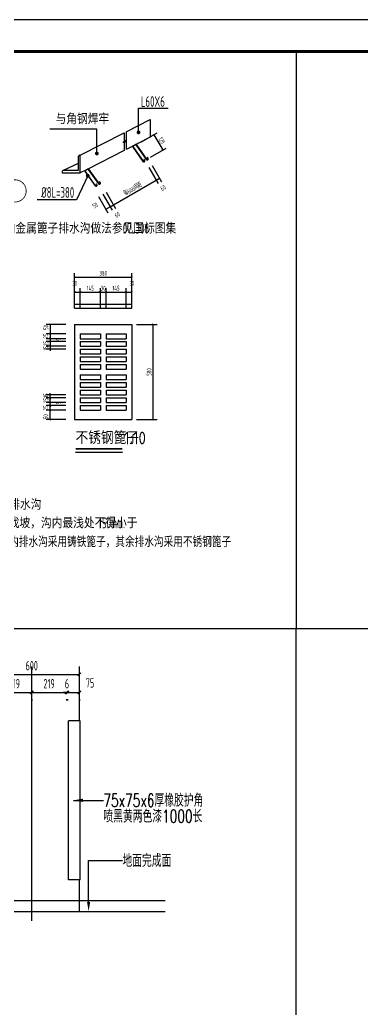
# Paper-space layout '布局1' of a CAD drawing. Extents: x -41982 to 68, y -29634 to 66.
# Drawn here: x -31282 to -25894, y -15522 to 66 of the extents above; entities that cross this region are included whole.
import ezdxf
from ezdxf.enums import TextEntityAlignment as Align

# ---------------------------------------------------------------- set-up
doc = ezdxf.new("R2010")
doc.units = 0
doc.header["$LTSCALE"] = 1000
doc.linetypes.add('__DASH', pattern=[0.35, 0.25, -0.1])
doc.linetypes.add('DOTE', pattern=[2.42, 2, -0.2, 0.02, -0.2])
doc.layers.get('0').update_dxf_attribs({"color": 252})
doc.layers.get('Defpoints').update_dxf_attribs({"color": 252})
for name, color, linetype in [('_0', 252, 'Continuous'), ('A-ANNO-TTLB', 252, 'Continuous'), ('A-Line', 252, 'Continuous'), ('DIM_IDEN', 252, 'Continuous'), ('DIM_LEAD', 252, 'Continuous'), ('DIM_SYMB', 252, 'Continuous'), ('DOTE', 252, 'DOTE'), ('PUB_DIM', 252, 'Continuous'), ('PUB_HATCH', 252, 'Continuous'), ('PUB_TEXT', 252, 'Continuous'), ('SURFACE', 252, 'Continuous'), ('text', 252, 'Continuous')]:
    doc.layers.add(name, color=color, linetype=linetype)
doc.styles.add('19 图框A1$0$!4#10#$0$Standard', font='gbenor.shx', dxfattribs={"bigfont": 'gbcbig.shx'})
doc.styles.add('_TCH_DIM', font='TSSDENG.shx', dxfattribs={"width": 0.8, "bigfont": 'hztxt.shx'})
doc.styles.add('_TCH_DIM_T3', font='TSSDENG.shx', dxfattribs={"width": 0.64, "bigfont": 'hztxt.shx'})
doc.styles.add('FS2', font='tjromans.shx', dxfattribs={"width": 0.8, "bigfont": 'tjhztxt.shx'})
doc.styles.add('邻里中心-雨水$0$STANDARD', font='GBENOR', dxfattribs={"bigfont": 'GBCBIG'})
doc.dimstyles.new('_TCH_ARCH&&10', dxfattribs={"dimtxt": 29.75, "dimasz": 10, "dimexe": 25, "dimexo": 30, "dimgap": 10, "dimtad": 1, "dimdec": 0, "dimzin": 0, "dimdsep": 46, "dimtxsty": '_TCH_DIM_T3', "dimblk": 'ARCHTICK', "dimcen": 0.09, "dimclrt": 7, "dimazin": 2, "dimtfac": 1, "dimtdec": 0, "dimtix": 1, "dimtmove": 2, "dimatfit": 3, "dimfxl": 1, "dimtolj": 1, "dimtzin": 0, "dimarcsym": 0})
doc.dimstyles.new('_TCH_ARCH&&20', dxfattribs={"dimtxt": 56, "dimasz": 20, "dimexe": 50, "dimexo": 60, "dimgap": 27, "dimtad": 1, "dimdec": 0, "dimzin": 0, "dimdsep": 46, "dimtxsty": '_TCH_DIM_T3', "dimblk": 'ARCHTICK', "dimcen": 0.09, "dimclrt": 7, "dimazin": 2, "dimtfac": 1, "dimtdec": 0, "dimtix": 1, "dimtmove": 2, "dimatfit": 3, "dimfxl": 1, "dimtolj": 1, "dimtzin": 0, "dimarcsym": 0})

# ---------------------------------------------------------------- blocks, each defined once
blk = doc.blocks.new('ttyet6ye456tghdfghgdtry')
at = {"layer": 'PUB_HATCH'}
for p, q in [((230044.1, -60063), (230105.9, -60150.9)), ((230045.8, -60061.9), (230107.5, -60149.7)), ((230061, -60046.4), (230048, -60053.1)), ((230063.5, -60047.1), (230127.2, -60137.7)), ((230065.2, -60045.9), (230128.9, -60136.5)), ((230115.7, -60144), (230112.6, -60139.5)), ((230117.3, -60142.8), (230114.2, -60138.4)), ((230137, -60130.8), (230133.9, -60126.3)), ((230138.7, -60129.6), (230135.6, -60125.2))]:
    blk.add_line(p, q, dxfattribs=at)
for points in [[(230114.2, -60138.4), (230112.6, -60139.5)], [(230135.6, -60125.2), (230133.9, -60126.3)]]:
    blk.add_lwpolyline(points, dxfattribs=at)
for centre, radius, start, end in [((230061.9, -60048.2), 4, 35.10628, 117.1173), ((230050.7, -60058.4), 8, 117.1173, 215.10628), ((230050.7, -60058.4), 6, 117.1173, 215.10628), ((230061.9, -60048.2), 2, 35.10628, 117.1173), ((230111.6, -60146.8), 7, 215.10628, 299.72286), ((230111.6, -60146.8), 5, 215.10628, 299.72286), ((230111.6, -60146.8), 5, 299.72286, 35.10628), ((230111.6, -60146.8), 7, 299.72286, 35.10628), ((230133, -60133.7), 7, 215.10628, 299.72286), ((230133, -60133.7), 5, 215.10628, 299.72286), ((230133, -60133.7), 5, 299.72286, 35.10628), ((230133, -60133.7), 7, 299.72286, 35.10628)]:
    blk.add_arc(centre, radius, start, end, dxfattribs=at)
blk = doc.blocks.new('A$C4BFE7AB7')
at = {"layer": 'PUB_HATCH'}
for points in [[(402.9, 344.4), (553.3, 420.7), (553.3, 309.8), (402.9, 232.2)], [(113.5, 196.7), (390.7, 337.4), (390.7, 283.3)], [(402.9, 344.4), (402.9, 289.2)], [(390.7, 276.1), (390.7, 226.5), (161.3, 109)], [(405.3, 290.3), (386.1, 281)], [(386.1, 274.4), (386.1, 281)], [(387.1, 281), (386.1, 281)], [(387.1, 274.4), (386.1, 274.4)], [(406.3, 290.3), (387.1, 281)], [(406.3, 283.6), (387.1, 274.4)], [(387.1, 274.4), (387.1, 281)], [(402.9, 282), (402.9, 232.2)], [(406.3, 290.3), (405.3, 290.3)], [(406.3, 283.6), (406.3, 290.3)], [(100, 144.4), (5.8, 99.1)], [(148.3, 102.4), (113.5, 84.5)]]:
    blk.add_lwpolyline(points, dxfattribs=at)
blk.add_lwpolyline([(113.5, 196.7), (103.7, 190.6, 0.258636), (100, 183.8), (100, 99.4), (8, 99.4, 0.414214), (0, 91.4), (0, 84.5), (113.5, 84.5), (113.5, 196.7)], format="xyb", dxfattribs=at)
for p in [(-229597.5, 60307.6), (-229898.7, 60153.7)]:
    blk.add_blockref('ttyet6ye456tghdfghgdtry', p, dxfattribs=at)
blk = doc.blocks.new('A$C7C9D3C03')
at = {"layer": 'SURFACE'}
for p, q in [((0, 726.8), (360, 726.8)), ((0, 702.8), (0, 726.8)), ((0, 702.8), (360, 702.8)), ((36, 702.8), (36, 726.8)), ((162, 702.8), (162, 726.8)), ((198, 702.8), (198, 726.8)), ((324, 702.8), (324, 726.8)), ((360, 702.8), (360, 726.8)), ((0, 600), (0, 0)), ((0, 600), (360, 600)), ((360, 600), (360, 0)), ((36, 540), (36, 510)), ((36, 540), (162, 540)), ((36, 510), (162, 510)), ((162, 540), (162, 510)), ((198, 540), (198, 510)), ((198, 540), (324, 540)), ((198, 510), (324, 510)), ((324, 540), (324, 510)), ((36, 492), (36, 462)), ((36, 492), (162, 492)), ((36, 462), (162, 462)), ((36, 444), (36, 414)), ((36, 444), (162, 444)), ((162, 492), (162, 462)), ((162, 444), (162, 414)), ((198, 492), (198, 462)), ((198, 492), (324, 492)), ((198, 462), (324, 462)), ((198, 444), (198, 414)), ((198, 444), (324, 444)), ((324, 492), (324, 462)), ((324, 444), (324, 414)), ((36, 414), (162, 414)), ((36, 396), (36, 366)), ((36, 396), (162, 396)), ((162, 396), (162, 366)), ((198, 414), (324, 414)), ((198, 396), (198, 366)), ((198, 396), (324, 396)), ((324, 396), (324, 366)), ((36, 366), (162, 366)), ((36, 348), (36, 318)), ((36, 348), (162, 348)), ((36, 318), (162, 318)), ((162, 348), (162, 318)), ((198, 366), (324, 366)), ((198, 348), (198, 318)), ((198, 348), (324, 348)), ((198, 318), (324, 318)), ((324, 348), (324, 318)), ((36, 282), (36, 252)), ((36, 282), (162, 282)), ((36, 252), (162, 252)), ((162, 282), (162, 252)), ((198, 282), (198, 252)), ((198, 282), (324, 282)), ((198, 252), (324, 252)), ((324, 282), (324, 252)), ((36, 234), (36, 204)), ((36, 234), (162, 234)), ((36, 204), (162, 204)), ((162, 234), (162, 204)), ((198, 234), (198, 204)), ((198, 234), (324, 234)), ((198, 204), (324, 204)), ((324, 234), (324, 204)), ((36, 186), (36, 156)), ((36, 186), (162, 186)), ((36, 156), (162, 156)), ((36, 138), (36, 108)), ((36, 138), (162, 138)), ((162, 186), (162, 156)), ((162, 138), (162, 108)), ((198, 186), (198, 156)), ((198, 186), (324, 186)), ((198, 156), (324, 156)), ((198, 138), (198, 108)), ((198, 138), (324, 138)), ((324, 186), (324, 156)), ((324, 138), (324, 108)), ((36, 108), (162, 108)), ((36, 90), (36, 60)), ((36, 90), (162, 90)), ((162, 90), (162, 60)), ((198, 108), (324, 108)), ((198, 90), (198, 60)), ((198, 90), (324, 90)), ((324, 90), (324, 60)), ((36, 60), (162, 60)), ((198, 60), (324, 60)), ((0, 0), (360, 0))]:
    blk.add_line(p, q, dxfattribs=at)
blk = doc.blocks.new('_ArchTick')
at = {"color": 0, "linetype": 'ByBlock', "const_width": 0.4}
blk.add_lwpolyline([(-0.5, -0.5), (0.5, 0.5)], dxfattribs=at)
blk = doc.blocks.new('*D87')
at = {"layer": 'Defpoints', "color": 0}
for p in [(3381.9, 1148.6), (3511.3, 1148.6), (3511.3, 1130.6)]:
    blk.add_point(p, dxfattribs=at)
at = {"layer": 'PUB_DIM', "color": 0, "lineweight": -2}
for p, q in [((3481.3, 1148.6), (3356.9, 1148.6)), ((3481.3, 1130.6), (3356.9, 1130.6)), ((3381.9, 1148.6), (3381.9, 1158.6)), ((3381.9, 1130.6), (3381.9, 1148.6)), ((3381.9, 1130.6), (3381.9, 1120.6))]:
    blk.add_line(p, q, dxfattribs=at)
at = {"layer": 'PUB_DIM', "color": 0, "lineweight": -2, "xscale": 10, "yscale": 10, "zscale": 10}
for p, rotation in [((3381.9, 1148.6), 270), ((3381.9, 1130.6), 90)]:
    blk.add_blockref('_ArchTick', p, dxfattribs=dict(at, rotation=rotation))
at = {"layer": 'PUB_DIM', "color": 7, "insert": (3355.5, 1144.1), "char_height": 29.75, "attachment_point": 5, "rotation": 90, "style": '_TCH_DIM_T3'}
blk.add_mtext('\\A1;15', dxfattribs=at)
blk = doc.blocks.new('*D88')
at = {"layer": 'Defpoints', "color": 0}
for p in [(3381.9, 1130.6), (3511.3, 1130.6), (3511.3, 1100.6)]:
    blk.add_point(p, dxfattribs=at)
at = {"layer": 'PUB_DIM', "color": 0, "lineweight": -2}
for p, q in [((3481.3, 1130.6), (3356.9, 1130.6)), ((3381.9, 1100.6), (3381.9, 1130.6)), ((3481.3, 1100.6), (3356.9, 1100.6))]:
    blk.add_line(p, q, dxfattribs=at)
at = {"layer": 'PUB_DIM', "color": 0, "lineweight": -2, "xscale": 10, "yscale": 10, "zscale": 10}
for p, rotation in [((3381.9, 1130.6), 90), ((3381.9, 1100.6), 270)]:
    blk.add_blockref('_ArchTick', p, dxfattribs=dict(at, rotation=rotation))
at = {"layer": 'PUB_DIM', "color": 7, "insert": (3355.5, 1112.9), "char_height": 29.75, "attachment_point": 5, "rotation": 90, "style": '_TCH_DIM_T3'}
blk.add_mtext('\\A1;25', dxfattribs=at)
blk = doc.blocks.new('*D89')
at = {"layer": 'Defpoints', "color": 0}
for p in [(3381.9, 1100.6), (3511.3, 1100.6), (3511.3, 1082.6)]:
    blk.add_point(p, dxfattribs=at)
at = {"layer": 'PUB_DIM', "color": 0, "lineweight": -2}
for p, q in [((3481.3, 1100.6), (3356.9, 1100.6)), ((3481.3, 1082.6), (3356.9, 1082.6)), ((3381.9, 1100.6), (3381.9, 1110.6)), ((3381.9, 1082.6), (3381.9, 1100.6)), ((3381.9, 1082.6), (3381.9, 1072.6))]:
    blk.add_line(p, q, dxfattribs=at)
at = {"layer": 'PUB_DIM', "color": 0, "lineweight": -2, "xscale": 10, "yscale": 10, "zscale": 10}
for p, rotation in [((3381.9, 1100.6), 270), ((3381.9, 1082.6), 90)]:
    blk.add_blockref('_ArchTick', p, dxfattribs=dict(at, rotation=rotation))
at = {"layer": 'PUB_DIM', "color": 7, "insert": (3436.9, 1091.6), "char_height": 29.75, "attachment_point": 5, "rotation": 90, "style": '_TCH_DIM_T3'}
blk.add_mtext('\\A1;15', dxfattribs=at)
blk = doc.blocks.new('*D90')
at = {"layer": 'Defpoints', "color": 0}
for p in [(3381.9, 1082.6), (3511.3, 1082.6), (3511.3, 1052.6)]:
    blk.add_point(p, dxfattribs=at)
at = {"layer": 'PUB_DIM', "color": 0, "lineweight": -2}
for p, q in [((3481.3, 1082.6), (3356.9, 1082.6)), ((3381.9, 1052.6), (3381.9, 1082.6)), ((3481.3, 1052.6), (3356.9, 1052.6))]:
    blk.add_line(p, q, dxfattribs=at)
at = {"layer": 'PUB_DIM', "color": 0, "lineweight": -2, "xscale": 10, "yscale": 10, "zscale": 10}
for p, rotation in [((3381.9, 1082.6), 90), ((3381.9, 1052.6), 270)]:
    blk.add_blockref('_ArchTick', p, dxfattribs=dict(at, rotation=rotation))
at = {"layer": 'PUB_DIM', "color": 7, "insert": (3355, 1066.5), "char_height": 29.75, "attachment_point": 5, "rotation": 90, "style": '_TCH_DIM_T3'}
blk.add_mtext('\\A1;25', dxfattribs=at)
blk = doc.blocks.new('*D91')
at = {"layer": 'Defpoints', "color": 0}
for p in [(3381.9, 1052.6), (3511.3, 1052.6), (3511.3, 992.6)]:
    blk.add_point(p, dxfattribs=at)
at = {"layer": 'PUB_DIM', "color": 0, "lineweight": -2}
for p, q in [((3481.3, 1052.6), (3356.9, 1052.6)), ((3381.9, 992.6), (3381.9, 1052.6)), ((3481.3, 992.6), (3356.9, 992.6))]:
    blk.add_line(p, q, dxfattribs=at)
at = {"layer": 'PUB_DIM', "color": 0, "lineweight": -2, "xscale": 10, "yscale": 10, "zscale": 10}
for p, rotation in [((3381.9, 1052.6), 90), ((3381.9, 992.6), 270)]:
    blk.add_blockref('_ArchTick', p, dxfattribs=dict(at, rotation=rotation))
at = {"layer": 'PUB_DIM', "color": 7, "insert": (3355.5, 1011.2), "char_height": 29.75, "attachment_point": 5, "rotation": 90, "style": '_TCH_DIM_T3'}
blk.add_mtext('\\A1;50', dxfattribs=at)
blk = doc.blocks.new('*D92')
at = {"layer": 'Defpoints', "color": 0}
for p in [(3896.5, 1592.6), (4030.5, 1592.6), (3896.5, 992.6)]:
    blk.add_point(p, dxfattribs=at)
at = {"layer": 'PUB_DIM', "color": 0, "lineweight": -2}
for p, q in [((3926.5, 1592.6), (4055.5, 1592.6)), ((4030.5, 992.6), (4030.5, 1592.6)), ((3926.5, 992.6), (4055.5, 992.6))]:
    blk.add_line(p, q, dxfattribs=at)
at = {"layer": 'PUB_DIM', "color": 0, "lineweight": -2, "xscale": 10, "yscale": 10, "zscale": 10}
for p, rotation in [((4030.5, 1592.6), 90), ((4030.5, 992.6), 270)]:
    blk.add_blockref('_ArchTick', p, dxfattribs=dict(at, rotation=rotation))
at = {"layer": 'PUB_DIM', "color": 7, "insert": (4005.7, 1292.6), "char_height": 29.75, "attachment_point": 5, "rotation": 90, "style": '_TCH_DIM_T3'}
blk.add_mtext('\\A1;580', dxfattribs=at)
blk = doc.blocks.new('*D93')
at = {"layer": 'Defpoints', "color": 0}
for p in [(3896.5, 1890.2), (3536.5, 1714.7), (3896.5, 1714.7)]:
    blk.add_point(p, dxfattribs=at)
at = {"layer": 'PUB_DIM', "color": 0, "lineweight": -2}
for p, q in [((3536.5, 1744.7), (3536.5, 1915.2)), ((3536.5, 1890.2), (3896.5, 1890.2)), ((3896.5, 1744.7), (3896.5, 1915.2))]:
    blk.add_line(p, q, dxfattribs=at)
at = {"layer": 'PUB_DIM', "color": 0, "lineweight": -2, "xscale": 10, "yscale": 10, "zscale": 10, "rotation": 180}
blk.add_blockref('_ArchTick', (3536.5, 1890.2), dxfattribs=at)
at = {"layer": 'PUB_DIM', "color": 0, "lineweight": -2, "xscale": 10, "yscale": 10, "zscale": 10}
blk.add_blockref('_ArchTick', (3896.5, 1890.2), dxfattribs=at)
at = {"layer": 'PUB_DIM', "color": 7, "insert": (3716.5, 1915.1), "char_height": 29.75, "attachment_point": 5, "style": '_TCH_DIM_T3'}
blk.add_mtext('\\A1;380', dxfattribs=at)
blk = doc.blocks.new('*D94')
at = {"layer": 'Defpoints', "color": 0}
for p in [(3572.5, 1796.1), (3536.5, 1684.7), (3572.5, 1684.7)]:
    blk.add_point(p, dxfattribs=at)
at = {"layer": 'PUB_DIM', "color": 0, "lineweight": -2}
for p, q in [((3536.5, 1714.7), (3536.5, 1821.1)), ((3572.5, 1714.7), (3572.5, 1821.1)), ((3536.5, 1796.1), (3572.5, 1796.1))]:
    blk.add_line(p, q, dxfattribs=at)
at = {"layer": 'PUB_DIM', "color": 0, "lineweight": -2, "xscale": 10, "yscale": 10, "zscale": 10, "rotation": 180}
blk.add_blockref('_ArchTick', (3536.5, 1796.1), dxfattribs=at)
at = {"layer": 'PUB_DIM', "color": 0, "lineweight": -2, "xscale": 10, "yscale": 10, "zscale": 10}
blk.add_blockref('_ArchTick', (3572.5, 1796.1), dxfattribs=at)
at = {"layer": 'PUB_DIM', "color": 7, "insert": (3536.5, 1851.1), "char_height": 29.75, "attachment_point": 5, "style": '_TCH_DIM_T3'}
blk.add_mtext('\\A1;30', dxfattribs=at)
blk = doc.blocks.new('*D95')
at = {"layer": 'Defpoints', "color": 0}
for p in [(3698.5, 1796.1), (3572.5, 1684.7), (3698.5, 1684.7)]:
    blk.add_point(p, dxfattribs=at)
at = {"layer": 'PUB_DIM', "color": 0, "lineweight": -2}
for p, q in [((3572.5, 1714.7), (3572.5, 1821.1)), ((3698.5, 1714.7), (3698.5, 1821.1)), ((3572.5, 1796.1), (3698.5, 1796.1))]:
    blk.add_line(p, q, dxfattribs=at)
at = {"layer": 'PUB_DIM', "color": 0, "lineweight": -2, "xscale": 10, "yscale": 10, "zscale": 10, "rotation": 180}
blk.add_blockref('_ArchTick', (3572.5, 1796.1), dxfattribs=at)
at = {"layer": 'PUB_DIM', "color": 0, "lineweight": -2, "xscale": 10, "yscale": 10, "zscale": 10}
blk.add_blockref('_ArchTick', (3698.5, 1796.1), dxfattribs=at)
at = {"layer": 'PUB_DIM', "color": 7, "insert": (3635.5, 1821), "char_height": 29.75, "attachment_point": 5, "style": '_TCH_DIM_T3'}
blk.add_mtext('\\A1;145', dxfattribs=at)
blk = doc.blocks.new('*D96')
at = {"layer": 'Defpoints', "color": 0}
for p in [(3734.5, 1796.1), (3698.5, 1684.7), (3734.5, 1684.7)]:
    blk.add_point(p, dxfattribs=at)
at = {"layer": 'PUB_DIM', "color": 0, "lineweight": -2}
for p, q in [((3698.5, 1714.7), (3698.5, 1821.1)), ((3734.5, 1714.7), (3734.5, 1821.1)), ((3698.5, 1796.1), (3688.5, 1796.1)), ((3698.5, 1796.1), (3734.5, 1796.1)), ((3734.5, 1796.1), (3744.5, 1796.1))]:
    blk.add_line(p, q, dxfattribs=at)
at = {"layer": 'PUB_DIM', "color": 0, "lineweight": -2, "xscale": 10, "yscale": 10, "zscale": 10}
blk.add_blockref('_ArchTick', (3698.5, 1796.1), dxfattribs=at)
at = {"layer": 'PUB_DIM', "color": 0, "lineweight": -2, "xscale": 10, "yscale": 10, "zscale": 10, "rotation": 180}
blk.add_blockref('_ArchTick', (3734.5, 1796.1), dxfattribs=at)
at = {"layer": 'PUB_DIM', "color": 7, "insert": (3716.5, 1821), "char_height": 29.75, "attachment_point": 5, "style": '_TCH_DIM_T3'}
blk.add_mtext('\\A1;30', dxfattribs=at)
blk = doc.blocks.new('*D97')
at = {"layer": 'Defpoints', "color": 0}
for p in [(3860.5, 1796.1), (3734.5, 1684.7), (3860.5, 1684.7)]:
    blk.add_point(p, dxfattribs=at)
at = {"layer": 'PUB_DIM', "color": 0, "lineweight": -2}
for p, q in [((3734.5, 1714.7), (3734.5, 1821.1)), ((3860.5, 1714.7), (3860.5, 1821.1)), ((3734.5, 1796.1), (3860.5, 1796.1))]:
    blk.add_line(p, q, dxfattribs=at)
at = {"layer": 'PUB_DIM', "color": 0, "lineweight": -2, "xscale": 10, "yscale": 10, "zscale": 10, "rotation": 180}
blk.add_blockref('_ArchTick', (3734.5, 1796.1), dxfattribs=at)
at = {"layer": 'PUB_DIM', "color": 0, "lineweight": -2, "xscale": 10, "yscale": 10, "zscale": 10}
blk.add_blockref('_ArchTick', (3860.5, 1796.1), dxfattribs=at)
at = {"layer": 'PUB_DIM', "color": 7, "insert": (3797.5, 1821), "char_height": 29.75, "attachment_point": 5, "style": '_TCH_DIM_T3'}
blk.add_mtext('\\A1;145', dxfattribs=at)
blk = doc.blocks.new('*D98')
at = {"layer": 'Defpoints', "color": 0}
for p in [(3896.5, 1796.1), (3860.5, 1684.7), (3896.5, 1684.7)]:
    blk.add_point(p, dxfattribs=at)
at = {"layer": 'PUB_DIM', "color": 0, "lineweight": -2}
for p, q in [((3860.5, 1714.7), (3860.5, 1821.1)), ((3896.5, 1714.7), (3896.5, 1821.1)), ((3860.5, 1796.1), (3896.5, 1796.1))]:
    blk.add_line(p, q, dxfattribs=at)
at = {"layer": 'PUB_DIM', "color": 0, "lineweight": -2, "xscale": 10, "yscale": 10, "zscale": 10, "rotation": 180}
blk.add_blockref('_ArchTick', (3860.5, 1796.1), dxfattribs=at)
at = {"layer": 'PUB_DIM', "color": 0, "lineweight": -2, "xscale": 10, "yscale": 10, "zscale": 10}
blk.add_blockref('_ArchTick', (3896.5, 1796.1), dxfattribs=at)
at = {"layer": 'PUB_DIM', "color": 7, "insert": (3896.5, 1851.1), "char_height": 29.75, "attachment_point": 5, "style": '_TCH_DIM_T3'}
blk.add_mtext('\\A1;30', dxfattribs=at)
blk = doc.blocks.new('*D99')
at = {"layer": 'Defpoints', "color": 0}
for p in [(3932.5, 2728.2), (4091, 2691.9), (3988, 2632.3)]:
    blk.add_point(p, dxfattribs=at)
at = {"layer": 'PUB_DIM', "color": 0, "lineweight": -2}
for p, q in [((3958.4, 2743.2), (4057.1, 2800.3)), ((4035.5, 2787.8), (4091, 2691.9)), ((4013.9, 2647.3), (4112.6, 2704.4))]:
    blk.add_line(p, q, dxfattribs=at)
at = {"layer": 'PUB_DIM', "color": 0, "lineweight": -2, "xscale": 10, "yscale": 10, "zscale": 10}
for p, rotation in [((4035.5, 2787.8), 120.0615585652972), ((4091, 2691.9), 300.0615585652972)]:
    blk.add_blockref('_ArchTick', p, dxfattribs=dict(at, rotation=rotation))
at = {"layer": 'PUB_DIM', "color": 7, "insert": (4084.8, 2752.3), "char_height": 29.75, "attachment_point": 5, "rotation": 300.06156, "style": '_TCH_DIM_T3'}
blk.add_mtext('\\A1;120', dxfattribs=at)
blk = doc.blocks.new('*D100')
at = {"layer": 'Defpoints', "color": 0}
for p in [(3699.6, 2439.9), (3672.2, 2424.1), (3760.8, 2334.1)]:
    blk.add_point(p, dxfattribs=at)
at = {"layer": 'PUB_DIM', "color": 0, "lineweight": -2}
for p, q in [((3687.2, 2398.1), (3746, 2296.6)), ((3714.6, 2414), (3773.3, 2312.4)), ((3733.4, 2318.2), (3760.8, 2334.1))]:
    blk.add_line(p, q, dxfattribs=at)
at = {"layer": 'PUB_DIM', "color": 0, "lineweight": -2, "xscale": 10, "yscale": 10, "zscale": 10}
for p, rotation in [((3733.4, 2318.2), 210.0416230659258), ((3760.8, 2334.1), 30.04162306592589)]:
    blk.add_blockref('_ArchTick', p, dxfattribs=dict(at, rotation=rotation))
at = {"layer": 'PUB_DIM', "color": 7, "insert": (3665.1, 2342.2), "char_height": 29.75, "attachment_point": 5, "rotation": 30.04162, "style": '_TCH_DIM_T3'}
blk.add_mtext('\\A1;50', dxfattribs=at)
blk = doc.blocks.new('*D101')
at = {"layer": 'Defpoints', "color": 0}
for p in [(3699.6, 2439.9), (3719.5, 2451.5), (3780.8, 2345.6)]:
    blk.add_point(p, dxfattribs=at)
at = {"layer": 'PUB_DIM', "color": 0, "lineweight": -2}
for p, q in [((3714.6, 2414), (3773.3, 2312.4)), ((3734.5, 2425.5), (3793.3, 2323.9)), ((3760.8, 2334.1), (3780.8, 2345.6))]:
    blk.add_line(p, q, dxfattribs=at)
at = {"layer": 'PUB_DIM', "color": 0, "lineweight": -2, "xscale": 10, "yscale": 10, "zscale": 10}
for p, rotation in [((3760.8, 2334.1), 210.041623066006), ((3780.8, 2345.6), 30.04162306600605)]:
    blk.add_blockref('_ArchTick', p, dxfattribs=dict(at, rotation=rotation))
at = {"layer": 'PUB_DIM', "color": 7, "insert": (3805.2, 2284.1), "char_height": 29.75, "attachment_point": 5, "rotation": 30.04162, "style": '_TCH_DIM_T3'}
blk.add_mtext('\\A1;60', dxfattribs=at)
blk = doc.blocks.new('*D102')
at = {"layer": 'Defpoints', "color": 0}
for p in [(3989.5, 2607.6), (4050.8, 2501.7), (3719.5, 2451.5)]:
    blk.add_point(p, dxfattribs=at)
at = {"layer": 'PUB_DIM', "color": 0, "lineweight": -2}
for p, q in [((4004.6, 2581.6), (4063.3, 2480.1)), ((3780.8, 2345.6), (4050.8, 2501.7)), ((3734.5, 2425.5), (3793.3, 2323.9))]:
    blk.add_line(p, q, dxfattribs=at)
at = {"layer": 'PUB_DIM', "color": 0, "lineweight": -2, "xscale": 10, "yscale": 10, "zscale": 10}
for p, rotation in [((4050.8, 2501.7), 30.04162306579424), ((3780.8, 2345.6), 210.0416230657942)]:
    blk.add_blockref('_ArchTick', p, dxfattribs=dict(at, rotation=rotation))
at = {"layer": 'PUB_DIM', "color": 7, "insert": (3902.8, 2446), "char_height": 29.75, "attachment_point": 5, "rotation": 30.04162, "style": '_TCH_DIM_T3'}
blk.add_mtext('\\A1;每600间距', dxfattribs=at)
blk = doc.blocks.new('*D103')
at = {"layer": 'Defpoints', "color": 0}
for p in [(4009.5, 2619.1), (3989.5, 2607.6), (4070.7, 2513.3)]:
    blk.add_point(p, dxfattribs=at)
at = {"layer": 'PUB_DIM', "color": 0, "lineweight": -2}
for p, q in [((4004.6, 2581.6), (4063.3, 2480.1)), ((4024.5, 2593.2), (4083.2, 2491.6)), ((4050.8, 2501.7), (4070.7, 2513.3))]:
    blk.add_line(p, q, dxfattribs=at)
at = {"layer": 'PUB_DIM', "color": 0, "lineweight": -2, "xscale": 10, "yscale": 10, "zscale": 10}
for p, rotation in [((4050.8, 2501.7), 210.041623066006), ((4070.7, 2513.3), 30.04162306600605)]:
    blk.add_blockref('_ArchTick', p, dxfattribs=dict(at, rotation=rotation))
at = {"layer": 'PUB_DIM', "color": 7, "insert": (4093.3, 2453.2), "char_height": 29.75, "attachment_point": 5, "rotation": 30.04162, "style": '_TCH_DIM_T3'}
blk.add_mtext('\\A1;60', dxfattribs=at)
blk = doc.blocks.new('*D110')
at = {"layer": 'Defpoints', "color": 0}
for p in [(3381.9, 1436.6), (3511.3, 1454.6), (3511.3, 1436.6)]:
    blk.add_point(p, dxfattribs=at)
at = {"layer": 'PUB_DIM', "color": 0, "lineweight": -2}
for p, q in [((3481.3, 1454.6), (3356.9, 1454.6)), ((3481.3, 1436.6), (3356.9, 1436.6)), ((3381.9, 1454.6), (3381.9, 1464.6)), ((3381.9, 1454.6), (3381.9, 1436.6)), ((3381.9, 1436.6), (3381.9, 1426.6))]:
    blk.add_line(p, q, dxfattribs=at)
at = {"layer": 'PUB_DIM', "color": 0, "lineweight": -2, "xscale": 10, "yscale": 10, "zscale": 10}
for p, rotation in [((3381.9, 1454.6), 270), ((3381.9, 1436.6), 90)]:
    blk.add_blockref('_ArchTick', p, dxfattribs=dict(at, rotation=rotation))
at = {"layer": 'PUB_DIM', "color": 7, "insert": (3355.5, 1441.2), "char_height": 29.75, "attachment_point": 5, "rotation": 90, "style": '_TCH_DIM_T3'}
blk.add_mtext('\\A1;15', dxfattribs=at)
blk = doc.blocks.new('*D111')
at = {"layer": 'Defpoints', "color": 0}
for p in [(3381.9, 1454.6), (3511.3, 1484.6), (3511.3, 1454.6)]:
    blk.add_point(p, dxfattribs=at)
at = {"layer": 'PUB_DIM', "color": 0, "lineweight": -2}
for p, q in [((3481.3, 1484.6), (3356.9, 1484.6)), ((3481.3, 1454.6), (3356.9, 1454.6)), ((3381.9, 1484.6), (3381.9, 1454.6))]:
    blk.add_line(p, q, dxfattribs=at)
at = {"layer": 'PUB_DIM', "color": 0, "lineweight": -2, "xscale": 10, "yscale": 10, "zscale": 10}
for p, rotation in [((3381.9, 1484.6), 90), ((3381.9, 1454.6), 270)]:
    blk.add_blockref('_ArchTick', p, dxfattribs=dict(at, rotation=rotation))
at = {"layer": 'PUB_DIM', "color": 7, "insert": (3355.5, 1472.3), "char_height": 29.75, "attachment_point": 5, "rotation": 90, "style": '_TCH_DIM_T3'}
blk.add_mtext('\\A1;25', dxfattribs=at)
blk = doc.blocks.new('*D112')
at = {"layer": 'Defpoints', "color": 0}
for p in [(3511.3, 1502.6), (3381.9, 1484.6), (3511.3, 1484.6)]:
    blk.add_point(p, dxfattribs=at)
at = {"layer": 'PUB_DIM', "color": 0, "lineweight": -2}
for p, q in [((3481.3, 1502.6), (3356.9, 1502.6)), ((3381.9, 1502.6), (3381.9, 1512.6)), ((3381.9, 1502.6), (3381.9, 1484.6)), ((3481.3, 1484.6), (3356.9, 1484.6)), ((3381.9, 1484.6), (3381.9, 1474.6))]:
    blk.add_line(p, q, dxfattribs=at)
at = {"layer": 'PUB_DIM', "color": 0, "lineweight": -2, "xscale": 10, "yscale": 10, "zscale": 10}
for p, rotation in [((3381.9, 1502.6), 270), ((3381.9, 1484.6), 90)]:
    blk.add_blockref('_ArchTick', p, dxfattribs=dict(at, rotation=rotation))
at = {"layer": 'PUB_DIM', "color": 7, "insert": (3436.9, 1493.6), "char_height": 29.75, "attachment_point": 5, "rotation": 90, "style": '_TCH_DIM_T3'}
blk.add_mtext('\\A1;15', dxfattribs=at)
blk = doc.blocks.new('*D113')
at = {"layer": 'Defpoints', "color": 0}
for p in [(3381.9, 1502.6), (3511.3, 1532.6), (3511.3, 1502.6)]:
    blk.add_point(p, dxfattribs=at)
at = {"layer": 'PUB_DIM', "color": 0, "lineweight": -2}
for p, q in [((3481.3, 1532.6), (3356.9, 1532.6)), ((3481.3, 1502.6), (3356.9, 1502.6)), ((3381.9, 1532.6), (3381.9, 1502.6))]:
    blk.add_line(p, q, dxfattribs=at)
at = {"layer": 'PUB_DIM', "color": 0, "lineweight": -2, "xscale": 10, "yscale": 10, "zscale": 10}
for p, rotation in [((3381.9, 1532.6), 90), ((3381.9, 1502.6), 270)]:
    blk.add_blockref('_ArchTick', p, dxfattribs=dict(at, rotation=rotation))
at = {"layer": 'PUB_DIM', "color": 7, "insert": (3355, 1518.7), "char_height": 29.75, "attachment_point": 5, "rotation": 90, "style": '_TCH_DIM_T3'}
blk.add_mtext('\\A1;25', dxfattribs=at)
blk = doc.blocks.new('*D114')
at = {"layer": 'Defpoints', "color": 0}
for p in [(3511.3, 1592.6), (3381.9, 1532.6), (3511.3, 1532.6)]:
    blk.add_point(p, dxfattribs=at)
at = {"layer": 'PUB_DIM', "color": 0, "lineweight": -2}
for p, q in [((3481.3, 1592.6), (3356.9, 1592.6)), ((3381.9, 1592.6), (3381.9, 1532.6)), ((3481.3, 1532.6), (3356.9, 1532.6))]:
    blk.add_line(p, q, dxfattribs=at)
at = {"layer": 'PUB_DIM', "color": 0, "lineweight": -2, "xscale": 10, "yscale": 10, "zscale": 10}
for p, rotation in [((3381.9, 1592.6), 90), ((3381.9, 1532.6), 270)]:
    blk.add_blockref('_ArchTick', p, dxfattribs=dict(at, rotation=rotation))
at = {"layer": 'PUB_DIM', "color": 7, "insert": (3355.5, 1574), "char_height": 29.75, "attachment_point": 5, "rotation": 90, "style": '_TCH_DIM_T3'}
blk.add_mtext('\\A1;50', dxfattribs=at)
blk = doc.blocks.new('*D44')
at = {"layer": 'Defpoints', "color": 0}
for p in [(-16317.2, 6114.1), (-16157.2, 6114.1), (-16157.2, 4914.1)]:
    blk.add_point(p, dxfattribs=at)
at = {"layer": 'PUB_DIM', "color": 0, "lineweight": -2}
for p, q in [((-16217.2, 6114.1), (-16367.2, 6114.1)), ((-16317.2, 4914.1), (-16317.2, 6114.1)), ((-16217.2, 4914.1), (-16367.2, 4914.1))]:
    blk.add_line(p, q, dxfattribs=at)
at = {"layer": 'PUB_DIM', "color": 0, "lineweight": -2, "xscale": 20, "yscale": 20, "zscale": 20}
for p, rotation in [((-16317.2, 6114.1), 90), ((-16317.2, 4914.1), 270)]:
    blk.add_blockref('_ArchTick', p, dxfattribs=dict(at, rotation=rotation))
at = {"layer": 'PUB_DIM', "color": 7, "insert": (-16372.2, 5514.1), "char_height": 59.5, "attachment_point": 5, "rotation": 90, "style": '_TCH_DIM_T3'}
blk.add_mtext('\\A1;1200', dxfattribs=at)
blk = doc.blocks.new('*D45')
at = {"layer": 'Defpoints', "color": 0}
for p in [(-15363.3, 6407.7), (-15963, 6267.7), (-15363.3, 6267.7)]:
    blk.add_point(p, dxfattribs=at)
at = {"layer": 'PUB_DIM', "color": 0, "lineweight": -2}
for p, q in [((-15963, 6327.7), (-15963, 6457.7)), ((-15363.3, 6327.7), (-15363.3, 6457.7)), ((-15963, 6407.7), (-15363.3, 6407.7))]:
    blk.add_line(p, q, dxfattribs=at)
at = {"layer": 'PUB_DIM', "color": 0, "lineweight": -2, "xscale": 20, "yscale": 20, "zscale": 20, "rotation": 180}
blk.add_blockref('_ArchTick', (-15963, 6407.7), dxfattribs=at)
at = {"layer": 'PUB_DIM', "color": 0, "lineweight": -2, "xscale": 20, "yscale": 20, "zscale": 20}
blk.add_blockref('_ArchTick', (-15363.3, 6407.7), dxfattribs=at)
at = {"layer": 'PUB_DIM', "color": 7, "insert": (-15663.1, 6462.7), "char_height": 59.5, "attachment_point": 5, "style": '_TCH_DIM_T3'}
blk.add_mtext('\\A1;600', dxfattribs=at)
blk = doc.blocks.new('*D46')
at = {"layer": 'Defpoints', "color": 0}
for p in [(-15438.3, 6312), (-15363.3, 6312), (-15363.3, 6294.1)]:
    blk.add_point(p, dxfattribs=at)
at = {"layer": 'PUB_DIM', "color": 0, "lineweight": -2}
for p, q in [((-15438.3, 6294.1), (-15363.3, 6294.1)), ((-15438.3, 6252), (-15438.3, 6244.1)), ((-15363.3, 6252), (-15363.3, 6244.1))]:
    blk.add_line(p, q, dxfattribs=at)
at = {"layer": 'PUB_DIM', "color": 0, "lineweight": -2, "xscale": 20, "yscale": 20, "zscale": 20, "rotation": 180}
blk.add_blockref('_ArchTick', (-15438.3, 6294.1), dxfattribs=at)
at = {"layer": 'PUB_DIM', "color": 0, "lineweight": -2, "xscale": 20, "yscale": 20, "zscale": 20}
blk.add_blockref('_ArchTick', (-15363.3, 6294.1), dxfattribs=at)
at = {"layer": 'PUB_DIM', "color": 7, "insert": (-15296.1, 6354.1), "char_height": 59.5, "attachment_point": 5, "style": '_TCH_DIM_T3'}
blk.add_mtext('\\A1;75', dxfattribs=at)
blk = doc.blocks.new('*D47')
at = {"layer": 'Defpoints', "color": 0}
for p in [(-15444.3, 6312), (-15438.3, 6312), (-15438.3, 6294.1)]:
    blk.add_point(p, dxfattribs=at)
at = {"layer": 'PUB_DIM', "color": 0, "lineweight": -2}
for p, q in [((-15444.3, 6294.1), (-15464.3, 6294.1)), ((-15444.3, 6294.1), (-15438.3, 6294.1)), ((-15444.3, 6252), (-15444.3, 6244.1)), ((-15438.3, 6294.1), (-15418.3, 6294.1)), ((-15438.3, 6252), (-15438.3, 6244.1))]:
    blk.add_line(p, q, dxfattribs=at)
at = {"layer": 'PUB_DIM', "color": 0, "lineweight": -2, "xscale": 20, "yscale": 20, "zscale": 20}
blk.add_blockref('_ArchTick', (-15444.3, 6294.1), dxfattribs=at)
at = {"layer": 'PUB_DIM', "color": 0, "lineweight": -2, "xscale": 20, "yscale": 20, "zscale": 20, "rotation": 180}
blk.add_blockref('_ArchTick', (-15438.3, 6294.1), dxfattribs=at)
at = {"layer": 'PUB_DIM', "color": 7, "insert": (-15441.3, 6349.1), "char_height": 59.5, "attachment_point": 5, "style": '_TCH_DIM_T3'}
blk.add_mtext('\\A1;6', dxfattribs=at)
blk = doc.blocks.new('*D48')
at = {"layer": 'Defpoints', "color": 0}
for p in [(-15663, 6312), (-15444.3, 6312), (-15444.3, 6294.1)]:
    blk.add_point(p, dxfattribs=at)
at = {"layer": 'PUB_DIM', "color": 0, "lineweight": -2}
for p, q in [((-15663, 6294.1), (-15444.3, 6294.1)), ((-15663, 6252), (-15663, 6244.1)), ((-15444.3, 6252), (-15444.3, 6244.1))]:
    blk.add_line(p, q, dxfattribs=at)
at = {"layer": 'PUB_DIM', "color": 0, "lineweight": -2, "xscale": 20, "yscale": 20, "zscale": 20, "rotation": 180}
blk.add_blockref('_ArchTick', (-15663, 6294.1), dxfattribs=at)
at = {"layer": 'PUB_DIM', "color": 0, "lineweight": -2, "xscale": 20, "yscale": 20, "zscale": 20}
blk.add_blockref('_ArchTick', (-15444.3, 6294.1), dxfattribs=at)
at = {"layer": 'PUB_DIM', "color": 7, "insert": (-15553.6, 6349.1), "char_height": 59.5, "attachment_point": 5, "style": '_TCH_DIM_T3'}
blk.add_mtext('\\A1;219', dxfattribs=at)
blk = doc.blocks.new('*D49')
at = {"layer": 'Defpoints', "color": 0}
for p in [(-15882, 6312), (-15663, 6312), (-15663, 6294.1)]:
    blk.add_point(p, dxfattribs=at)
at = {"layer": 'PUB_DIM', "color": 0, "lineweight": -2}
for p, q in [((-15882, 6294.1), (-15663, 6294.1)), ((-15882, 6252), (-15882, 6244.1)), ((-15663, 6252), (-15663, 6244.1))]:
    blk.add_line(p, q, dxfattribs=at)
at = {"layer": 'PUB_DIM', "color": 0, "lineweight": -2, "xscale": 20, "yscale": 20, "zscale": 20, "rotation": 180}
blk.add_blockref('_ArchTick', (-15882, 6294.1), dxfattribs=at)
at = {"layer": 'PUB_DIM', "color": 0, "lineweight": -2, "xscale": 20, "yscale": 20, "zscale": 20}
blk.add_blockref('_ArchTick', (-15663, 6294.1), dxfattribs=at)
at = {"layer": 'PUB_DIM', "color": 7, "insert": (-15772.5, 6349.1), "char_height": 59.5, "attachment_point": 5, "style": '_TCH_DIM_T3'}
blk.add_mtext('\\A1;219', dxfattribs=at)
blk = doc.blocks.new('*D50')
at = {"layer": 'Defpoints', "color": 0}
for p in [(-15888, 6312), (-15882, 6312), (-15882, 6294.1)]:
    blk.add_point(p, dxfattribs=at)
at = {"layer": 'PUB_DIM', "color": 0, "lineweight": -2}
for p, q in [((-15888, 6294.1), (-15908, 6294.1)), ((-15888, 6294.1), (-15882, 6294.1)), ((-15888, 6252), (-15888, 6244.1)), ((-15882, 6294.1), (-15862, 6294.1)), ((-15882, 6252), (-15882, 6244.1))]:
    blk.add_line(p, q, dxfattribs=at)
at = {"layer": 'PUB_DIM', "color": 0, "lineweight": -2, "xscale": 20, "yscale": 20, "zscale": 20}
blk.add_blockref('_ArchTick', (-15888, 6294.1), dxfattribs=at)
at = {"layer": 'PUB_DIM', "color": 0, "lineweight": -2, "xscale": 20, "yscale": 20, "zscale": 20, "rotation": 180}
blk.add_blockref('_ArchTick', (-15882, 6294.1), dxfattribs=at)
at = {"layer": 'PUB_DIM', "color": 7, "insert": (-15885, 6349.1), "char_height": 59.5, "attachment_point": 5, "style": '_TCH_DIM_T3'}
blk.add_mtext('\\A1;6', dxfattribs=at)
blk = doc.blocks.new('*D51')
at = {"layer": 'Defpoints', "color": 0}
for p in [(-15963, 6312), (-15888, 6312), (-15888, 6294.1)]:
    blk.add_point(p, dxfattribs=at)
at = {"layer": 'PUB_DIM', "color": 0, "lineweight": -2}
for p, q in [((-15963, 6294.1), (-15888, 6294.1)), ((-15963, 6252), (-15963, 6244.1)), ((-15888, 6252), (-15888, 6244.1))]:
    blk.add_line(p, q, dxfattribs=at)
at = {"layer": 'PUB_DIM', "color": 0, "lineweight": -2, "xscale": 20, "yscale": 20, "zscale": 20, "rotation": 180}
blk.add_blockref('_ArchTick', (-15963, 6294.1), dxfattribs=at)
at = {"layer": 'PUB_DIM', "color": 0, "lineweight": -2, "xscale": 20, "yscale": 20, "zscale": 20}
blk.add_blockref('_ArchTick', (-15888, 6294.1), dxfattribs=at)
at = {"layer": 'PUB_DIM', "color": 7, "insert": (-16019, 6354.1), "char_height": 59.5, "attachment_point": 5, "style": '_TCH_DIM_T3'}
blk.add_mtext('\\A1;75', dxfattribs=at)
blk = doc.blocks.new('*D52')
at = {"layer": 'Defpoints', "color": 0}
for p in [(-16157.2, 6114.1), (-15997.2, 6114.1), (-15997.2, 6014.1)]:
    blk.add_point(p, dxfattribs=at)
at = {"layer": 'PUB_DIM', "color": 0, "lineweight": -2}
for p, q in [((-16057.2, 6114.1), (-16207.2, 6114.1)), ((-16157.2, 6114.1), (-16157.2, 6134.1)), ((-16157.2, 6014.1), (-16157.2, 6114.1)), ((-16057.2, 6014.1), (-16207.2, 6014.1)), ((-16157.2, 6014.1), (-16157.2, 5994.1))]:
    blk.add_line(p, q, dxfattribs=at)
at = {"layer": 'PUB_DIM', "color": 0, "lineweight": -2, "xscale": 20, "yscale": 20, "zscale": 20}
for p, rotation in [((-16157.2, 6114.1), 270), ((-16157.2, 6014.1), 90)]:
    blk.add_blockref('_ArchTick', p, dxfattribs=dict(at, rotation=rotation))
at = {"layer": 'PUB_DIM', "color": 7, "insert": (-16212.2, 6064.1), "char_height": 59.5, "attachment_point": 5, "rotation": 90, "style": '_TCH_DIM_T3'}
blk.add_mtext('\\A1;100', dxfattribs=at)
blk = doc.blocks.new('*D53')
at = {"layer": 'Defpoints', "color": 0}
for p in [(-16157.2, 6014.1), (-15997.2, 6014.1), (-15997.2, 5214.1)]:
    blk.add_point(p, dxfattribs=at)
at = {"layer": 'PUB_DIM', "color": 0, "lineweight": -2}
for p, q in [((-16057.2, 6014.1), (-16207.2, 6014.1)), ((-16157.2, 5214.1), (-16157.2, 6014.1)), ((-16057.2, 5214.1), (-16207.2, 5214.1))]:
    blk.add_line(p, q, dxfattribs=at)
at = {"layer": 'PUB_DIM', "color": 0, "lineweight": -2, "xscale": 20, "yscale": 20, "zscale": 20}
for p, rotation in [((-16157.2, 6014.1), 90), ((-16157.2, 5214.1), 270)]:
    blk.add_blockref('_ArchTick', p, dxfattribs=dict(at, rotation=rotation))
at = {"layer": 'PUB_DIM', "color": 7, "insert": (-16212.2, 5614.1), "char_height": 59.5, "attachment_point": 5, "rotation": 90, "style": '_TCH_DIM_T3'}
blk.add_mtext('\\A1;800', dxfattribs=at)
blk = doc.blocks.new('*D54')
at = {"layer": 'Defpoints', "color": 0}
for p in [(-16157.2, 5214.1), (-15997.2, 5214.1), (-15997.2, 5114.1)]:
    blk.add_point(p, dxfattribs=at)
at = {"layer": 'PUB_DIM', "color": 0, "lineweight": -2}
for p, q in [((-16057.2, 5214.1), (-16207.2, 5214.1)), ((-16157.2, 5214.1), (-16157.2, 5234.1)), ((-16157.2, 5114.1), (-16157.2, 5214.1)), ((-16057.2, 5114.1), (-16207.2, 5114.1)), ((-16157.2, 5114.1), (-16157.2, 5094.1))]:
    blk.add_line(p, q, dxfattribs=at)
at = {"layer": 'PUB_DIM', "color": 0, "lineweight": -2, "xscale": 20, "yscale": 20, "zscale": 20}
for p, rotation in [((-16157.2, 5214.1), 270), ((-16157.2, 5114.1), 90)]:
    blk.add_blockref('_ArchTick', p, dxfattribs=dict(at, rotation=rotation))
at = {"layer": 'PUB_DIM', "color": 7, "insert": (-16212.2, 5164.1), "char_height": 59.5, "attachment_point": 5, "rotation": 90, "style": '_TCH_DIM_T3'}
blk.add_mtext('\\A1;100', dxfattribs=at)
blk = doc.blocks.new('*D55')
at = {"layer": 'Defpoints', "color": 0}
for p in [(-16157.2, 5114.1), (-15997.2, 5114.1), (-15997.2, 4914.1)]:
    blk.add_point(p, dxfattribs=at)
at = {"layer": 'PUB_DIM', "color": 0, "lineweight": -2}
for p, q in [((-16057.2, 5114.1), (-16207.2, 5114.1)), ((-16157.2, 4914.1), (-16157.2, 5114.1)), ((-16057.2, 4914.1), (-16207.2, 4914.1))]:
    blk.add_line(p, q, dxfattribs=at)
at = {"layer": 'PUB_DIM', "color": 0, "lineweight": -2, "xscale": 20, "yscale": 20, "zscale": 20}
for p, rotation in [((-16157.2, 5114.1), 90), ((-16157.2, 4914.1), 270)]:
    blk.add_blockref('_ArchTick', p, dxfattribs=dict(at, rotation=rotation))
at = {"layer": 'PUB_DIM', "color": 7, "insert": (-16212.2, 5014.1), "char_height": 59.5, "attachment_point": 5, "rotation": 90, "style": '_TCH_DIM_T3'}
blk.add_mtext('\\A1;200', dxfattribs=at)
blk = doc.blocks.new('A$C676C150C')
at = {"layer": 'DIM_IDEN', "const_width": 5}
blk.add_lwpolyline([(3231.7, 2433.9, 1), (3091.7, 2433.9, 1)], format="xyb", close=True, dxfattribs=at)
at = {"layer": 'DIM_LEAD'}
for p, q in [((3938.8, 2802.5), (3938.8, 2955)), ((3938.8, 2955), (4126.4, 2955)), ((3676.5, 2822.4), (3380.9, 2822.4)), ((3676.5, 2669.9), (3676.5, 2822.4)), ((3619.1, 2529.7), (3549.2, 2377.2)), ((3549.2, 2377.2), (3301.4, 2377.2))]:
    blk.add_line(p, q, dxfattribs=at)
at = {"layer": 'DIM_LEAD', "const_width": 12}
for points in [[(3938.8, 2796.5, 1), (3938.8, 2808.5, 1)], [(3676.5, 2663.9, 1), (3676.5, 2675.9, 1)], [(3621.6, 2535.2, 1), (3616.6, 2524.3, 1)]]:
    blk.add_lwpolyline(points, format="xyb", close=True, dxfattribs=at)
at = {"layer": 'DIM_SYMB', "const_width": 10.5}
blk.add_lwpolyline([(3542.2, 809.1), (3837.6, 809.1)], dxfattribs=at)
at = {"layer": 'DIM_SYMB'}
blk.add_lwpolyline([(3542.2, 788.1), (3837.6, 788.1)], dxfattribs=at)
at = {"layer": 'PUB_HATCH'}
blk.add_blockref('A$C4BFE7AB7', (3457.9, 2462.8), dxfattribs=at)
at = {"layer": 'SURFACE'}
blk.add_blockref('A$C7C9D3C03', (3536.5, 992.6), dxfattribs=at)
at = {"layer": 'PUB_TEXT', "style": '19 图框A1$0$!4#10#$0$Standard', "width": 0.7}
for s, p in [('L60X6', (3953.4, 2963.5)), ('%%C8L=380', (3326, 2390.5)), ('07J306', (3840, 2165.1)), ('150mm.', (3688.8, 308.1))]:
    blk.add_text(s, height=67.52, dxfattribs=at).set_placement(p)
at = {"layer": 'PUB_TEXT'}
for s, height, style, p in [('与角钢焊牢', 67.52, '_TCH_DIM', (3416.7, 2853.9)), ('注：室内金属篦子排水沟做法参见国标图集', 67.518, '_TCH_DIM', (2893.6, 2165.1)), ('不锈钢篦子', 80, '_TCH_DIM', (3542.2, 838)), ('1:10', 80, '邻里中心-雨水$0$STANDARD', (3848.4, 836.7)), ('坡向排水沟', 67.52, '_TCH_DIM', (2990, 424.2)), ('纵向找坡，沟内最浅处不得小于', 67.518, '_TCH_DIM', (2987.1, 308.1)), ('、位于车道、车库范围内排水沟采用铸铁篦子，其余排水沟采用不锈钢篦子', 67.518, '邻里中心-雨水$0$STANDARD', (2516.8, 188.9))]:
    blk.add_text(s, height=height, dxfattribs=dict(at, style=style)).set_placement(p)
at = {"layer": 'PUB_DIM'}
for p1, p2, distance, text, picture, middle in [((3932.5, 2728.2), (3988, 2632.3), 119, '120', '*D99', (4084.8, 2752.3)), ((3719.5, 2451.5), (3989.5, 2607.6), -122.3, '每600间距', '*D102', (3902.8, 2446)), ((3536.5, 1714.7), (3896.5, 1714.7), 175.5, '380', '*D93', (3716.5, 1915.1)), ((3572.5, 1684.7), (3698.5, 1684.7), 111.4, '145', '*D95', (3635.5, 1821)), ((3698.5, 1684.7), (3734.5, 1684.7), 111.4, '30', '*D96', (3716.5, 1821)), ((3734.5, 1684.7), (3860.5, 1684.7), 111.4, '145', '*D97', (3797.5, 1821)), ((3896.5, 992.6), (3896.5, 1592.6), -134.1, '580', '*D92', (4005.7, 1292.6))]:
    dim = blk.add_aligned_dim(p1=p1, p2=p2, distance=distance, text=text, dimstyle='_TCH_ARCH&&10', dxfattribs=at)
    dim.commit()
    dim.dimension.update_dxf_attribs({"geometry": picture, "text_midpoint": middle})
for base, p1, p2, angle, text, picture, middle in [((4070.7, 2513.3), (3989.5, 2607.6), (4009.5, 2619.1), 30.04162, '60', '*D103', (4093.3, 2453.2)), ((3760.8, 2334.1), (3672.2, 2424.1), (3699.6, 2439.9), 30.04162, '50', '*D100', (3665.1, 2342.2)), ((3780.8, 2345.6), (3699.6, 2439.9), (3719.5, 2451.5), 30.04162, '60', '*D101', (3805.2, 2284.1)), ((3572.5, 1796.1), (3536.5, 1684.7), (3572.5, 1684.7), 0, '30', '*D94', (3536.5, 1851.1)), ((3896.5, 1796.1), (3860.5, 1684.7), (3896.5, 1684.7), 0, '30', '*D98', (3896.5, 1851.1)), ((3381.9, 1532.6), (3511.3, 1592.6), (3511.3, 1532.6), 270, '50', '*D114', (3355.5, 1574)), ((3381.9, 1502.6), (3511.3, 1532.6), (3511.3, 1502.6), 270, '25', '*D113', (3355, 1518.7)), ((3381.9, 1484.6), (3511.3, 1502.6), (3511.3, 1484.6), 270, '15', '*D112', (3436.9, 1493.6)), ((3381.9, 1454.6), (3511.3, 1484.6), (3511.3, 1454.6), 270, '25', '*D111', (3355.5, 1472.3)), ((3381.9, 1436.6), (3511.3, 1454.6), (3511.3, 1436.6), 270, '15', '*D110', (3355.5, 1441.2)), ((3381.9, 1148.6), (3511.3, 1130.6), (3511.3, 1148.6), 90, '15', '*D87', (3355.5, 1144.1)), ((3381.9, 1130.6), (3511.3, 1100.6), (3511.3, 1130.6), 90, '25', '*D88', (3355.5, 1112.9)), ((3381.9, 1082.6), (3511.3, 1052.6), (3511.3, 1082.6), 90, '25', '*D90', (3355, 1066.5)), ((3381.9, 1100.6), (3511.3, 1082.6), (3511.3, 1100.6), 90, '15', '*D89', (3436.9, 1091.6)), ((3381.9, 1052.6), (3511.3, 992.6), (3511.3, 1052.6), 90, '50', '*D91', (3355.5, 1011.2))]:
    dim = blk.add_linear_dim(base=base, p1=p1, p2=p2, angle=angle, text=text, dimstyle='_TCH_ARCH&&10', dxfattribs=at)
    dim.commit()
    dim.dimension.update_dxf_attribs({"geometry": picture, "text_midpoint": middle, "dimtype": 129})
blk = doc.blocks.new('A$C5BA27F4B')
at = {"layer": 'A-Line'}
for p, q in [((-300, 1260), (-300, 1603.6)), ((299.7, 1260), (299.7, 1603.6)), ((-306, 260), (-306, 1260)), ((-306, 1260), (-231, 1260)), ((-231, 260), (-231, 1260)), ((230.8, 260), (230.8, 1260)), ((305.7, 1260), (230.8, 1260)), ((305.7, 260), (305.7, 1260)), ((-306, 260), (-231, 260)), ((-300, 60), (-300, 260)), ((305.7, 260), (230.8, 260)), ((299.7, 60), (299.7, 260)), ((-764.7, 60), (839.1, 60))]:
    blk.add_line(p, q, dxfattribs=at)
at = {"layer": 'DIM_SYMB'}
for p, q in [((262.3, 760), (451, 760)), ((358, 96), (358, 380)), ((358, 380), (571, 380))]:
    blk.add_line(p, q, dxfattribs=at)
for points in [[(322.3, 750), (322.3, 770), (262.3, 760)], [(348, 120), (368, 120), (358, 60)]]:
    blk.add_solid(points, dxfattribs=at)
at = {"layer": 'DOTE'}
blk.add_line((0, 0), (0, 1603.6), dxfattribs=at)
at = {"layer": 'DOTE', "ltscale": 0.2}
for p, q in [((-187.5, 1160), (-460, 1160)), ((-187.5, 360), (-460, 360))]:
    blk.add_line(p, q, dxfattribs=at)
at = {"layer": 'text', "style": 'FS2', "width": 0.7}
for s, p in [('75x75x6厚橡胶护角', (451, 760)), ('喷黑黄两色漆1000长', (451, 660)), ('地面完成面', (571, 380))]:
    blk.add_text(s, height=80, dxfattribs=at).set_placement(p, align=Align.MIDDLE_LEFT)
at = {"layer": 'PUB_DIM'}
for p1, p2, distance, picture, middle in [((-300, 1413.6), (299.7, 1413.6), 140, '*D45', (-0.1, 1608.6)), ((-225, 1457.9), (-219, 1457.9), -17.9, '*D50', (-222, 1495)), ((-219, 1457.9), (0, 1457.9), -17.9, '*D49', (-109.5, 1495)), ((0, 1457.9), (218.8, 1457.9), -17.9, '*D48', (109.4, 1495)), ((218.8, 1457.9), (224.8, 1457.9), -17.9, '*D47', (221.8, 1495)), ((-494.1, 60), (-494.1, 1260), 160, '*D44', (-709.1, 660)), ((-334.1, 1160), (-334.1, 1260), 160, '*D52', (-549.1, 1210)), ((-334.1, 360), (-334.1, 1160), 160, '*D53', (-549.1, 760)), ((-334.1, 260), (-334.1, 360), 160, '*D54', (-549.1, 310)), ((-334.1, 60), (-334.1, 260), 160, '*D55', (-549.1, 160))]:
    dim = blk.add_aligned_dim(p1=p1, p2=p2, distance=distance, dimstyle='_TCH_ARCH&&20', dxfattribs=at)
    dim.commit()
    dim.dimension.update_dxf_attribs({"geometry": picture, "text_midpoint": middle, "insert": (15663, -4854.1)})
for base, p1, p2, picture, middle in [((-225, 1440), (-300, 1457.9), (-225, 1457.9), '*D51', (-356, 1500)), ((299.7, 1440), (224.8, 1457.9), (299.7, 1457.9), '*D46', (367, 1500))]:
    dim = blk.add_linear_dim(base=base, p1=p1, p2=p2, angle=0, dimstyle='_TCH_ARCH&&20', dxfattribs=at)
    dim.commit()
    dim.dimension.update_dxf_attribs({"geometry": picture, "text_midpoint": middle, "dimtype": 129, "insert": (15663, -4854.1)})
blk = doc.blocks.new('XT')
at = {"linetype": '__DASH', "ltscale": 50}
for points in [[(15050.4, 29200), (15050.4, 20104.4), (1250, 20104.4)], [(27323.3, 29200), (27323.3, 20104.4), (15050.4, 20104.4)], [(15050.4, 13039.4), (15050.4, 20104.4)]]:
    blk.add_lwpolyline(points, dxfattribs=at)
at = {"layer": 'A-Line'}
blk.add_line((8975.5, 15824.1), (12985, 15824.1), dxfattribs=at)
at = {"xscale": 2.5, "yscale": 2.5, "zscale": 2.5}
blk.add_blockref('A$C676C150C', (2720.8, 20918.8), dxfattribs=at)
at = {"ltscale": 1000, "xscale": 2.5, "yscale": 2.5, "zscale": 2.5}
blk.add_blockref('A$C5BA27F4B', (10887.3, 15502.6), dxfattribs=at)

psp = doc.layouts.new('布局1')

# ---------------------------------------------------------------- linework, layer by layer
at = {"layer": 'A-ANNO-TTLB'}
psp.add_lwpolyline([(-41982, -29634), (68, -29634), (68, 66), (-41982, 66)], close=True, dxfattribs=at)
at = {"layer": 'A-ANNO-TTLB', "const_width": 50}
psp.add_lwpolyline([(-40732, -29134), (-432, -29134), (-432, -434), (-40732, -434)], close=True, dxfattribs=at)

# ---------------------------------------------------------------- block references
at = {"layer": '_0'}
psp.add_blockref('XT', (-41982, -29634), dxfattribs=at)

doc.saveas('drawing.dxf')
